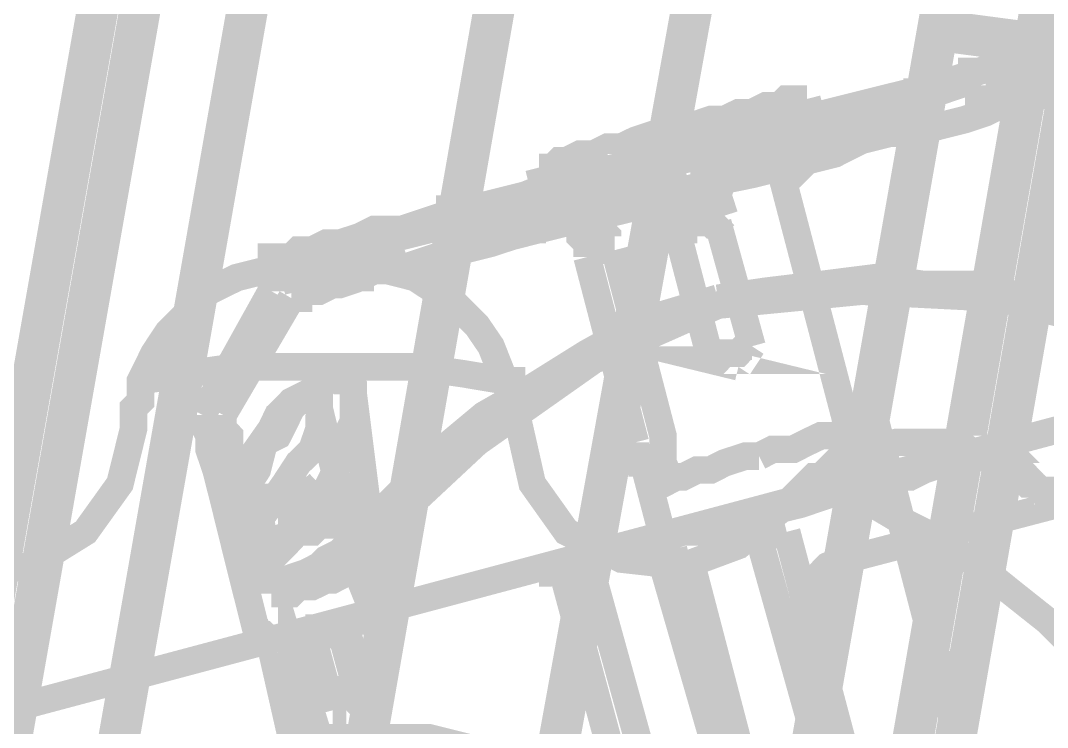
# Model space of a CAD drawing. Extents: x 0.1 to 11.6, y 0.3 to 16.2.
# Drawn here: x 9.9776 to 10.2266, y 7.0692 to 7.2407 of the extents above; entities that cross this region are included whole.
import ezdxf

# ---------------------------------------------------------------- set-up
doc = ezdxf.new("R2010")
doc.units = 0
doc.header["$MEASUREMENT"] = 0

msp = doc.modelspace()

# ---------------------------------------------------------------- linework, layer by layer
at = {"color": 0}
for points, const_width in [([(10.2517, 7.33664), (10.1683, 7.35335), (10.105, 7.36333), (10.02, 7.37831), (10.0183, 7.36833), (9.87169, 6.53668)], 0.01), ([(9.88167, 6.535), (10.0283, 7.36664), (10.1083, 7.35335), (10.1117, 7.35335), (10.115, 7.35167), (10.1183, 7.35167), (10.12, 7.35167), (10.125, 7.34999), (10.1283, 7.34999), (10.13, 7.34831), (10.135, 7.34831), (10.1383, 7.34668), (10.1417, 7.34668), (10.145, 7.34668), (10.1483, 7.345), (10.1517, 7.345), (10.155, 7.345), (10.1583, 7.345), (10.16, 7.345), (10.24, 7.33003), (10.095, 6.49832)], 0.01), ([(10.105, 6.49669), (10.25, 7.32835)], 0.01), ([(10.1067, 7.32497), (10.0566, 7.03836)], 0.01), ([(10.1017, 7.03), (10.1533, 7.315)], 0.01), ([(9.98503, 6.97331), (10.0367, 7.26665), (10.01, 7.27165)], 0.01), ([(10.1483, 6.94499), (10.2, 7.23833), (10.225, 7.23503)], 0.01), ([(10.235, 7.23503), (10.2333, 7.23503), (10.2317, 7.23503), (10.23, 7.23335), (10.2267, 7.23335), (10.2233, 7.23167), (10.22, 7.23167), (10.215, 7.22999), (10.21, 7.22835), (10.205, 7.22667), (10.2, 7.22499), (10.1934, 7.22331), (10.1867, 7.22168), (10.18, 7.22), (10.1733, 7.21832), (10.1667, 7.21669), (10.16, 7.215), (10.1517, 7.21332), (10.145, 7.21164), (10.1367, 7.20833)], 0.00667), ([(10.2333, 7.22499), (10.2317, 7.23167), (10.23, 7.23167), (10.2283, 7.22999), (10.225, 7.22999), (10.2234, 7.22999), (10.2183, 7.22835), (10.215, 7.22667), (10.21, 7.22667), (10.205, 7.22499), (10.2, 7.22331), (10.1934, 7.22168), (10.1867, 7.22), (10.185, 7.22), (10.185, 7.21832), (10.1833, 7.21832), (10.1817, 7.21832), (10.0933, 7.19499), (10.0917, 7.19499), (10.0917, 7.19336), (10.09, 7.19336), (10.0883, 7.19336), (10.0883, 7.19), (10.09, 7.18668)], 0.00667), ([(10.215, 7.22835), (10.215, 7.22999), (10.2133, 7.22999)], 0.00667), ([(10.2083, 7.22667), (10.2083, 7.22835), (10.21, 7.22835)], 0.00667), ([(10.215, 7.22667), (10.215, 7.22835)], 0.00667), ([(10.235, 7.22499), (10.2333, 7.22499), (10.2317, 7.22499), (10.23, 7.22331), (10.2267, 7.22331), (10.2233, 7.22168), (10.22, 7.22168), (10.215, 7.22), (10.2116, 7.21832), (10.2067, 7.21669), (10.2, 7.215), (10.195, 7.215), (10.1883, 7.21332), (10.1816, 7.21164), (10.175, 7.20833), (10.1683, 7.20665), (10.1617, 7.20503), (10.155, 7.20335), (10.1467, 7.20167), (10.14, 7.19997)], 0.00667), ([(10.21, 7.22499), (10.2083, 7.22667)], 0.00667), ([(10.21, 7.22499), (10.21, 7.22)], 0.00667), ([(10.2167, 7.22168), (10.215, 7.22667)], 0.00667), ([(10.1934, 7.22331), (10.1917, 7.22331)], 0.00667), ([(10.1934, 7.22168), (10.1934, 7.22331)], 0.00667), ([(10.1667, 7.22168), (10.165, 7.22168), (10.1634, 7.22168), (10.1617, 7.22), (10.1583, 7.22), (10.155, 7.21832), (10.1517, 7.21832), (10.1483, 7.21669), (10.145, 7.21669), (10.14, 7.215), (10.1367, 7.21332)], 0.00667), ([(10.1683, 7.22168), (10.1667, 7.22168)], 0.00667), ([(10.17, 7.215), (10.1683, 7.22168)], 0.00667), ([(10.1867, 7.22168), (10.1883, 7.22168)], 0.00667), ([(10.1867, 7.22), (10.1867, 7.22168)], 0.00667), ([(10.1883, 7.21332), (10.1867, 7.22)], 0.00667), ([(10.1867, 7.22), (10.1883, 7.21669), (10.1883, 7.21332)], 0.00667), ([(10.195, 7.215), (10.1934, 7.21832), (10.1934, 7.22168)], 0.00667), ([(10.21, 7.22), (10.2116, 7.21832)], 0.00667), ([(10.21, 7.22), (10.2116, 7.22)], 0.00667), ([(10.2167, 7.22), (10.2167, 7.22168)], 0.00667), ([(10.1783, 7.21832), (10.18, 7.21164)], 0.00667), ([(10.185, 7.21164), (10.1816, 7.21832)], 0.00667), ([(10.1483, 7.215), (10.1483, 7.21332), (10.1467, 7.21332), (10.1433, 7.21332), (10.1417, 7.21164), (10.14, 7.21164), (10.1367, 7.21001)], 0.00667), ([(10.1483, 7.215), (10.1483, 7.21669), (10.15, 7.21669)], 0.00667), ([(10.165, 7.215), (10.165, 7.21669)], 0.00667), ([(10.1683, 7.20833), (10.165, 7.215)], 0.00667), ([(10.1683, 7.215), (10.1683, 7.21164), (10.17, 7.20833)], 0.00667), ([(10.1733, 7.20833), (10.1717, 7.21164), (10.17, 7.215)], 0.00667), ([(10.1717, 7.215), (10.1717, 7.21164), (10.1733, 7.21001)], 0.00667), ([(10.175, 7.21001), (10.1733, 7.21669)], 0.00667), ([(10.1767, 7.21001), (10.1767, 7.21332), (10.1767, 7.21669)], 0.00667), ([(10.195, 7.215), (10.1967, 7.215)], 0.00667), ([(10.1367, 7.21332), (10.1317, 7.21332), (10.1267, 7.21164), (10.1233, 7.21001), (10.12, 7.21001), (10.1166, 7.20833), (10.1133, 7.20833), (10.11, 7.20665), (10.1083, 7.20665), (10.1067, 7.20503), (10.105, 7.20503)], 0.00667), ([(10.15, 7.21332), (10.1483, 7.21332)], 0.00667), ([(10.16, 7.21332), (10.1617, 7.20833), (10.1617, 7.20665)], 0.00667), ([(10.165, 7.20665), (10.1634, 7.21001), (10.1634, 7.21332)], 0.00667), ([(10.1667, 7.20833), (10.165, 7.21164), (10.165, 7.21332)], 0.00667), ([(10.1883, 7.21332), (10.19, 7.21332)], 0.00667), ([(10.1883, 7.21332), (10.19, 7.21332)], 0.00667), ([(10.1217, 7.21001), (10.1233, 7.21001), (10.1233, 7.20833)], 0.00667), ([(10.1367, 7.21001), (10.1334, 7.21001), (10.1317, 7.20833), (10.13, 7.20833), (10.1267, 7.20833), (10.125, 7.20665)], 0.00667), ([(10.1533, 7.20335), (10.1533, 7.20665), (10.1517, 7.21001)], 0.00667), ([(10.1567, 7.21164), (10.1583, 7.20833), (10.1583, 7.20503)], 0.00667), ([(10.17, 7.20833), (10.1683, 7.20665), (10.1683, 7.20833)], 0.00667), ([(10.1733, 7.21001), (10.1733, 7.20833)], 0.00667), ([(10.1733, 7.21001), (10.175, 7.21001)], 0.00667), ([(10.1783, 7.21001), (10.1767, 7.21001)], 0.00667), ([(10.1767, 7.21001), (10.1783, 7.21001)], 0.00667), ([(10.18, 7.21164), (10.18, 7.21001)], 0.00667), ([(10.1367, 7.20833), (10.13, 7.20665), (10.1217, 7.20503), (10.115, 7.20335), (10.1083, 7.20167), (10.1, 7.19835), (10.0933, 7.19667), (10.0866, 7.19499), (10.08, 7.19336), (10.075, 7.19168), (10.07, 7.19), (10.0633, 7.19), (10.06, 7.18832), (10.055, 7.18668), (10.0517, 7.18668), (10.0483, 7.185), (10.045, 7.185), (10.0433, 7.18332), (10.0417, 7.18332), (10.04, 7.18332)], 0.00667), ([(10.1233, 7.20833), (10.125, 7.20665)], 0.00667), ([(10.1667, 7.20665), (10.1667, 7.20833)], 0.00667), ([(10.1667, 7.20833), (10.1683, 7.20833)], 0.00667), ([(10.17, 7.20833), (10.1717, 7.20833)], 0.00667), ([(10.1033, 7.20503), (10.105, 7.19835)], 0.00667), ([(10.105, 7.20503), (10.1033, 7.20503)], 0.00667), ([(10.125, 7.20665), (10.1233, 7.20503)], 0.00667), ([(10.14, 7.20167), (10.1433, 7.20167), (10.145, 7.20335), (10.1483, 7.20335), (10.1517, 7.20503), (10.155, 7.20503), (10.1567, 7.20503), (10.1583, 7.20665), (10.16, 7.20665)], 0.00667), ([(10.1617, 7.20503), (10.16, 7.20665)], 0.00667), ([(10.1617, 7.20665), (10.1617, 7.20503)], 0.00667), ([(10.1617, 7.20665), (10.1634, 7.20665)], 0.00667), ([(10.1783, 7.14165), (10.1617, 7.20503)], 0.00667), ([(10.165, 7.20665), (10.1667, 7.20665)], 0.00667), ([(10.1233, 7.20335), (10.125, 7.19835), (10.125, 7.19499)], 0.00667), ([(10.1467, 7.19835), (10.1483, 7.20335)], 0.00667), ([(10.14, 7.19997), (10.1317, 7.19835), (10.125, 7.19499), (10.1183, 7.19336), (10.11, 7.19168), (10.1033, 7.19), (10.0967, 7.18832), (10.0917, 7.18668), (10.085, 7.185), (10.0783, 7.18332), (10.0733, 7.18164), (10.0684, 7.18001), (10.0633, 7.18001), (10.06, 7.17833), (10.055, 7.17665), (10.0533, 7.17665), (10.05, 7.17503), (10.0483, 7.17503), (10.0467, 7.17503), (10.045, 7.17503), (10.045, 7.17333), (10.0433, 7.17333)], 0.00667), ([(10.11, 7.20167), (10.11, 7.19997)], 0.00667), ([(10.11, 7.19997), (10.1117, 7.19667), (10.1117, 7.19336)], 0.00667), ([(10.11, 7.19997), (10.11, 7.19336)], 0.00667), ([(10.1117, 7.19997), (10.1133, 7.19667), (10.1133, 7.19336)], 0.00667), ([(10.1166, 7.19499), (10.1166, 7.19835), (10.115, 7.19997)], 0.00667), ([(10.1183, 7.19336), (10.1183, 7.19499), (10.12, 7.19667), (10.1217, 7.19667), (10.125, 7.19667), (10.1267, 7.19835), (10.13, 7.19835), (10.1334, 7.19997), (10.1367, 7.19997), (10.14, 7.20167)], 0.00667), ([(10.12, 7.19499), (10.12, 7.19835), (10.1183, 7.20167)], 0.00667), ([(10.1067, 7.19168), (10.105, 7.19499), (10.105, 7.19835)], 0.00667), ([(10.105, 7.19835), (10.105, 7.19336), (10.1067, 7.19)], 0.00667), ([(10.11, 7.19168), (10.1083, 7.19499), (10.1083, 7.19835)], 0.00667), ([(10.13, 7.19835), (10.1334, 7.19499)], 0.00667), ([(10.14, 7.19667), (10.1433, 7.19667), (10.145, 7.19667), (10.1467, 7.19835)], 0.00667), ([(10.1483, 7.19336), (10.1467, 7.19835)], 0.00667), ([(10.0833, 7.19499), (10.0817, 7.19499), (10.0817, 7.19336)], 0.00667), ([(10.0866, 7.19499), (10.0883, 7.19499)], 0.00667), ([(10.0883, 7.19499), (10.0883, 7.19336)], 0.00667), ([(10.095, 7.18832), (10.0933, 7.19499)], 0.00667), ([(10.0983, 7.19), (10.0967, 7.19499)], 0.00667), ([(10.1, 7.19667), (10.1, 7.19336), (10.1017, 7.19)], 0.00667), ([(10.1017, 7.19667), (10.1033, 7.19)], 0.00667), ([(10.1166, 7.19336), (10.1166, 7.19499)], 0.00667), ([(10.1166, 7.19499), (10.1183, 7.19499)], 0.00667), ([(10.135, 7.19), (10.1334, 7.19499), (10.135, 7.19499), (10.1367, 7.19499), (10.1383, 7.19499), (10.14, 7.19667)], 0.00667), ([(10.09, 7.18668), (10.0883, 7.19336), (10.0817, 7.19168), (10.0767, 7.19), (10.07, 7.18832), (10.065, 7.18668), (10.06, 7.18668), (10.0566, 7.185), (10.0533, 7.18332), (10.05, 7.18332), (10.0467, 7.18164), (10.045, 7.18164), (10.0433, 7.18164)], 0.00667), ([(10.0817, 7.19336), (10.0817, 7.19168)], 0.00667), ([(10.11, 7.19336), (10.11, 7.19168)], 0.00667), ([(10.1117, 7.19336), (10.1117, 7.19168)], 0.00667), ([(10.1117, 7.19336), (10.1133, 7.19336)], 0.00667), ([(10.1133, 7.19336), (10.115, 7.19336)], 0.00667), ([(10.1183, 7.19336), (10.1183, 7.19)], 0.00667), ([(10.1417, 7.19168), (10.1433, 7.19168), (10.145, 7.19336), (10.1467, 7.19336), (10.1483, 7.19336)], 0.00667), ([(10.1467, 7.19168), (10.1483, 7.19336)], 0.00667), ([(10.065, 7.19), (10.065, 7.18832)], 0.00667), ([(10.0817, 7.19168), (10.0833, 7.18832), (10.0833, 7.185)], 0.00667), ([(10.0983, 7.18832), (10.0983, 7.19)], 0.00667), ([(10.1017, 7.19), (10.1033, 7.19)], 0.00667), ([(10.1017, 7.19), (10.1033, 7.19)], 0.00667), ([(10.1033, 7.19), (10.105, 7.19)], 0.00667), ([(10.1067, 7.19), (10.1067, 7.19168)], 0.00667), ([(10.1067, 7.19168), (10.1083, 7.19168)], 0.00667), ([(10.11, 7.19168), (10.1117, 7.19168)], 0.00667), ([(10.115, 7.18332), (10.115, 7.185), (10.115, 7.18668), (10.1133, 7.18832), (10.1133, 7.19)], 0.00667), ([(10.1183, 7.19), (10.1133, 7.19)], 0.00667), ([(10.1183, 7.19), (10.12, 7.18832), (10.12, 7.18668), (10.12, 7.185), (10.1217, 7.185)], 0.00667), ([(10.135, 7.19), (10.1367, 7.19), (10.1383, 7.19168), (10.14, 7.19168), (10.1417, 7.19168)], 0.00667), ([(10.135, 7.19), (10.1367, 7.19)], 0.00667), ([(10.145, 7.15831), (10.1367, 7.19), (10.1383, 7.19), (10.14, 7.19), (10.1417, 7.19)], 0.00667), ([(10.1417, 7.19), (10.1433, 7.19168), (10.145, 7.19168), (10.1467, 7.19168)], 0.00667), ([(10.155, 7.16168), (10.1467, 7.19168)], 0.00667), ([(10.06, 7.18832), (10.06, 7.18668)], 0.00667), ([(10.06, 7.18832), (10.0617, 7.18832)], 0.00667), ([(10.065, 7.18832), (10.0667, 7.18668)], 0.00667), ([(10.06, 7.18668), (10.0617, 7.18001)], 0.00667), ([(10.0684, 7.18164), (10.0667, 7.18668)], 0.00667), ([(10.0833, 7.185), (10.085, 7.185)], 0.00667), ([(10.09, 7.18668), (10.0917, 7.18668)], 0.00667), ([(10.1334, 7.13499), (10.1334, 7.13336), (10.1334, 7.13499), (10.1334, 7.13667), (10.1334, 7.13835), (10.1334, 7.13997), (10.1217, 7.185)], 0.00667), ([(10.04, 7.18332), (10.0384, 7.18332), (10.0384, 7.18164), (10.0384, 7.18001)], 0.00667), ([(10.0417, 7.18332), (10.0433, 7.18332)], 0.00667), ([(10.0433, 7.18332), (10.0433, 7.18164)], 0.00667), ([(10.1267, 7.13835), (10.115, 7.18332)], 0.00667), ([(10.23, 7.12332), (10.2283, 7.12332), (10.2267, 7.125), (10.225, 7.12668), (10.2233, 7.12831), (10.2217, 7.12999), (10.22, 7.12999), (10.2183, 7.13167), (10.2167, 7.13336), (10.21, 7.13499), (10.205, 7.13835), (10.1967, 7.13835), (10.19, 7.13835), (10.1833, 7.13667), (10.1767, 7.13499), (10.1717, 7.12999), (10.17, 7.12999), (10.1683, 7.12831), (10.1667, 7.12668), (10.165, 7.125), (10.1634, 7.12332), (10.1517, 7.11333), (10.1383, 7.10835), (10.1233, 7.11003), (10.11, 7.11664), (10.1017, 7.12831), (10.0983, 7.14333), (10.0983, 7.14501), (10.0983, 7.14665), (10.0967, 7.14665), (10.0967, 7.14833), (10.0967, 7.15001), (10.0967, 7.15169), (10.0967, 7.15332), (10.095, 7.15332), (10.0917, 7.16168), (10.0883, 7.16667), (10.0833, 7.17165), (10.0783, 7.17503), (10.0733, 7.17833), (10.0667, 7.18001), (10.06, 7.18164), (10.0583, 7.18164), (10.055, 7.18164), (10.0533, 7.18164), (10.0517, 7.18164), (10.0483, 7.18164), (10.0467, 7.18164), (10.045, 7.18164), (10.0417, 7.18164), (10.0367, 7.18001), (10.03, 7.17833), (10.0233, 7.17503), (10.0183, 7.16997), (10.0133, 7.16499), (10.01, 7.16), (10.0067, 7.15332), (10.0067, 7.15169), (10.0067, 7.15001), (10.0067, 7.14833), (10.005, 7.14665), (10.005, 7.14501), (10.005, 7.14333), (10.005, 7.14165), (10.0017, 7.12831), (9.99333, 7.11664), (9.97999, 7.10835), (9.96669, 7.10667)], 0.00667), ([(10.0384, 7.18001), (10.0384, 7.17833)], 0.00667), ([(10.0417, 7.18164), (10.0433, 7.18164), (10.045, 7.18164)], 0.00667), ([(10.045, 7.17503), (10.0433, 7.18164)], 0.00667), ([(10.0433, 7.18164), (10.045, 7.18164)], 0.00667), ([(10.06, 7.18164), (10.0583, 7.18164), (10.0566, 7.18164), (10.055, 7.18164), (10.0533, 7.18164), (10.0517, 7.18164), (10.05, 7.18164), (10.0483, 7.18164), (10.0467, 7.18164), (10.045, 7.18164)], 0.00667), ([(10.0617, 7.18001), (10.0617, 7.17833), (10.0633, 7.17833)], 0.00667), ([(10.0684, 7.18001), (10.0684, 7.18164)], 0.00667), ([(10.0684, 7.18164), (10.07, 7.18164)], 0.00667), ([(10.0384, 7.17833), (10.0384, 7.17665), (10.0384, 7.17503)], 0.00667), ([(10.1467, 7.17333), (10.1583, 7.17503), (10.1717, 7.17665), (10.185, 7.17833), (10.1967, 7.17665), (10.21, 7.17665), (10.2217, 7.17333), (10.235, 7.17165), (10.2467, 7.16835)], 0.00667), ([(10.0384, 7.17503), (10.0217, 7.14501)], 0.00667), ([(10.2483, 7.16499), (10.215, 7.17333), (10.1816, 7.17503), (10.1467, 7.17165), (10.1166, 7.15831), (10.0883, 7.13835), (10.0633, 7.11501), (10.0583, 7.11165), (10.055, 7.10835), (10.0517, 7.10667), (10.05, 7.10667), (10.045, 7.10499), (10.0417, 7.10499), (10.04, 7.10499), (10.0367, 7.10667), (10.0367, 7.11003), (10.0417, 7.09332), (10.0367, 7.09169)], 0.00667), ([(10.0433, 7.17333), (10.0267, 7.14501)], 0.00667), ([(10.0433, 7.17333), (10.045, 7.17333)], 0.00667), ([(10.0617, 7.11833), (10.0717, 7.12831), (10.08, 7.13667), (10.09, 7.14501), (10.1017, 7.15169), (10.115, 7.16), (10.13, 7.16835), (10.1467, 7.17333)], 0.00667), ([(10.1517, 7.15668), (10.145, 7.15831), (10.1467, 7.15831), (10.1483, 7.16), (10.15, 7.16)], 0.00667), ([(10.15, 7.16), (10.1517, 7.16), (10.1533, 7.16168), (10.155, 7.16168)], 0.00667), ([(10.1517, 7.15668), (10.155, 7.16168)], 0.00667), ([(10.28, 7.15668), (10.28, 7.155), (9.81168, 7.03)], 0.00667), ([(10.095, 7.15332), (10.085, 7.155), (10.0733, 7.15668), (10.0633, 7.15668), (10.0517, 7.15668), (10.04, 7.15668), (10.03, 7.15668), (10.0183, 7.155), (10.0067, 7.15332)], 0.00667), ([(10.0367, 7.11003), (10.0384, 7.11165), (10.04, 7.11165), (10.0417, 7.11333), (10.0433, 7.11501), (10.045, 7.11833), (10.0483, 7.12001), (10.05, 7.12332), (10.0533, 7.12999), (10.055, 7.13499), (10.0566, 7.13997), (10.0583, 7.14333), (10.0583, 7.14501), (10.0583, 7.14833), (10.0583, 7.15001), (10.0583, 7.15169), (10.0566, 7.15332), (10.055, 7.15332), (10.0533, 7.155), (10.0517, 7.15332), (10.05, 7.15332), (10.0483, 7.15001), (10.045, 7.14833), (10.0433, 7.14665), (10.0417, 7.14333), (10.04, 7.13997), (10.0367, 7.13835), (10.035, 7.13167), (10.0317, 7.12668)], 0.00667), ([(10.0384, 7.14165), (10.04, 7.14501), (10.0417, 7.14665), (10.0433, 7.14833), (10.0467, 7.15001), (10.0483, 7.14833), (10.05, 7.14833), (10.05, 7.14665), (10.05, 7.14501), (10.05, 7.14165), (10.0483, 7.13667), (10.0467, 7.13499), (10.045, 7.13336), (10.0417, 7.12831)], 0.00667), ([(10.0583, 7.15001), (10.0633, 7.11003), (10.0617, 7.10835), (10.06, 7.10835), (10.0566, 7.10835), (10.055, 7.10667), (10.0517, 7.10667), (10.0483, 7.10499), (10.0467, 7.10499)], 0.00667), ([(10.0583, 7.15001), (10.06, 7.15001)], 0.00667), ([(10.0217, 7.14501), (10.0217, 7.14333), (10.0233, 7.13997), (10.0233, 7.13667), (10.025, 7.13167), (10.0267, 7.125)], 0.00667), ([(10.0267, 7.14501), (10.0267, 7.14333), (10.0267, 7.14165), (10.0283, 7.13997), (10.0283, 7.13667), (10.03, 7.13167), (10.0317, 7.12668)], 0.00667), ([(10.05, 7.14665), (10.0566, 7.12001), (10.055, 7.12001), (10.055, 7.11833), (10.0533, 7.11833), (10.05, 7.11833), (10.0483, 7.11664), (10.045, 7.11664)], 0.00667), ([(10.05, 7.14665), (10.0517, 7.14665)], 0.00667), ([(10.05, 7.14665), (10.0517, 7.14665)], 0.00667), ([(10.1567, 7.13499), (10.16, 7.13667), (10.165, 7.13667), (10.1683, 7.13835), (10.1717, 7.13997), (10.175, 7.13997), (10.1783, 7.14165), (10.18, 7.14165), (10.1816, 7.14165), (10.1833, 7.14165), (10.1833, 7.14333), (10.185, 7.14333)], 0.00667), ([(10.1883, 7.12999), (10.2383, 6.93832), (10.185, 7.14333)], 0.00667), ([(10.0267, 7.125), (10.0384, 7.14165)], 0.00667), ([(10.1334, 7.13336), (10.1283, 7.13336), (10.1283, 7.13499), (10.1267, 7.13667), (10.1267, 7.13835)], 0.00667), ([(10.215, 7.13835), (10.2167, 7.13667), (10.215, 7.13667), (10.2133, 7.13667), (10.2116, 7.13499), (10.2083, 7.13499), (10.205, 7.13336), (10.2017, 7.13336), (10.1967, 7.13167), (10.1934, 7.12999), (10.1883, 7.12999), (10.1833, 7.12831), (10.1767, 7.12668), (10.1717, 7.125), (10.1667, 7.12332), (10.16, 7.12169)], 0.00667), ([(10.2167, 7.13667), (10.2167, 7.13835)], 0.00667), ([(10.1833, 6.92503), (10.13, 7.12831), (10.1317, 7.12831), (10.1334, 7.12831), (10.1367, 7.12999), (10.1383, 7.12999), (10.1417, 7.13167), (10.145, 7.13167), (10.1483, 7.13336), (10.1533, 7.13499), (10.1567, 7.13499)], 0.00667), ([(10.1334, 7.13336), (10.135, 7.12999)], 0.00667), ([(10.2167, 7.13336), (10.2167, 7.13167), (10.2183, 7.13167)], 0.00667), ([(10.2433, 7.08003), (10.235, 7.08664), (10.2267, 7.095), (10.2183, 7.10167), (10.21, 7.10835), (10.2, 7.11501), (10.19, 7.12001), (10.1816, 7.125), (10.1717, 7.12999)], 0.00667), ([(10.23, 7.12332), (10.2283, 7.12332), (10.2267, 7.125), (10.2267, 7.12668), (10.225, 7.12668), (10.2233, 7.12831), (10.2217, 7.12831), (10.22, 7.12999), (10.2183, 7.13167)], 0.00667), ([(10.0417, 7.12831), (10.03, 7.11165)], 0.00667), ([(10.05, 7.12831), (10.0483, 7.12668), (10.0467, 7.12668), (10.045, 7.12668), (10.0433, 7.125)], 0.00667), ([(10.05, 7.12668), (10.05, 7.12831)], 0.00667), ([(10.17, 7.095), (10.1683, 7.09668), (10.17, 7.09999), (10.17, 7.10167), (10.17, 7.10335), (10.1717, 7.10667), (10.1733, 7.10835), (10.1767, 7.11003), (10.1783, 7.11003), (10.2483, 7.12831)], 0.00667), ([(10.0267, 7.125), (10.03, 7.11165)], 0.00667), ([(10.0317, 7.12668), (10.0367, 7.11003)], 0.00667), ([(10.0433, 7.125), (10.04, 7.125), (10.0384, 7.125), (10.0367, 7.125), (10.0367, 7.12332), (10.035, 7.12332)], 0.00667), ([(10.04, 7.12001), (10.0384, 7.125)], 0.00667), ([(10.04, 7.125), (10.0417, 7.12001), (10.04, 7.12001)], 0.00667), ([(10.0417, 7.12001), (10.0467, 7.12169), (10.045, 7.12668)], 0.00667), ([(10.0467, 7.12668), (10.0483, 7.12169), (10.0467, 7.12169)], 0.00667), ([(10.0533, 7.11833), (10.05, 7.12668)], 0.00667), ([(10.035, 7.12332), (10.0367, 7.11501)], 0.00667), ([(10.035, 7.12332), (10.0367, 7.12332)], 0.00667), ([(10.16, 7.12169), (10.155, 7.12001), (10.1483, 7.11833), (10.1433, 7.11664), (10.1383, 7.11664), (10.1334, 7.11501), (10.1283, 7.11333), (10.1233, 7.11165), (10.12, 7.11165), (10.115, 7.11003), (10.1133, 7.11003), (10.11, 7.10835), (10.1067, 7.10835), (10.105, 7.10667), (10.1033, 7.10667)], 0.00667), ([(10.03, 7.11165), (10.0317, 7.10835), (10.035, 7.10667), (10.035, 7.10499), (10.0384, 7.10499), (10.0417, 7.10499), (10.0467, 7.10667), (10.05, 7.10835), (10.0517, 7.11003), (10.055, 7.11165), (10.0566, 7.11333), (10.0617, 7.11833)], 0.00667), ([(10.045, 7.11664), (10.03, 7.11165)], 0.00667), ([(10.1334, 7.11501), (10.1833, 6.92503)], 0.00667), ([(10.1833, 7.02001), (10.1567, 7.11501), (10.1634, 7.11664)], 0.00667), ([(10.1833, 7.02001), (10.1833, 7.01833), (10.185, 7.01665), (10.1867, 7.01665), (10.1883, 7.01497), (10.1883, 7.01335), (10.19, 7.01167), (10.1917, 7.01167), (10.1917, 7.00999), (10.1634, 7.11664)], 0.00667), ([(10.03, 7.11165), (10.0317, 7.11165)], 0.00667), ([(10.035, 7.09169), (10.03, 7.11165)], 0.00667), ([(10.0633, 7.11003), (10.0633, 7.10835), (10.0617, 7.10835), (10.0617, 7.10667), (10.06, 7.10667), (10.0583, 7.10667), (10.0566, 7.10667), (10.0533, 7.10499), (10.0517, 7.10499), (10.0483, 7.10335), (10.045, 7.10335), (10.0433, 7.10167), (10.04, 7.10167), (10.0384, 7.10167)], 0.00667), ([(10.14, 7.11003), (10.1334, 7.10835), (10.1517, 7.04497)], 0.00667), ([(10.14, 7.11003), (10.1583, 7.03999), (10.1567, 7.03999), (10.1567, 7.04167), (10.155, 7.04167), (10.1533, 7.04335), (10.1517, 7.04335), (10.1517, 7.04497)], 0.00667), ([(10.105, 7.10835), (10.1033, 7.10667)], 0.00667), ([(10.1033, 7.10835), (10.1033, 7.10667)], 0.00667), ([(10.045, 7.10499), (10.0433, 7.10335), (10.04, 7.10335), (10.0384, 7.10335)], 0.00667), ([(10.06, 7.10499), (10.06, 7.10667), (10.0617, 7.10667)], 0.00667), ([(10.0633, 7.09668), (10.06, 7.10499)], 0.00667), ([(10.1217, 7.06), (10.11, 7.10335), (10.1166, 7.10499)], 0.00667), ([(10.1217, 7.06), (10.1233, 7.05832), (10.125, 7.05832), (10.1267, 7.05664), (10.1283, 7.05664), (10.13, 7.05664), (10.1166, 7.10499)], 0.00667), ([(10.0633, 7.09668), (10.0617, 7.095), (10.06, 7.095), (10.0583, 7.095), (10.0566, 7.09332), (10.0533, 7.09332), (10.0517, 7.09332)], 0.00667), ([(10.055, 7.095), (10.055, 7.09332), (10.0533, 7.09332), (10.0517, 7.09332)], 0.00667), ([(10.0384, 7.09332), (10.04, 7.09)], 0.00667), ([(10.0517, 7.09332), (10.0483, 7.09169), (10.0467, 7.09169), (10.045, 7.09169), (10.0433, 7.09), (10.0417, 7.09), (10.04, 7.09)], 0.00667), ([(10.0433, 7.08832), (10.0433, 7.09), (10.0417, 7.09169), (10.0417, 7.09332)], 0.00667), ([(10.0467, 7.09332), (10.0483, 7.09169)], 0.00667), ([(10.0517, 7.09332), (10.05, 7.09332), (10.05, 7.09169), (10.0483, 7.09169)], 0.00667), ([(10.0566, 7.09332), (10.06, 7.08003), (10.0583, 7.07835), (10.0566, 7.07835), (10.055, 7.07835)], 0.00667), ([(10.055, 7.09332), (10.06, 7.07497), (10.0583, 7.07497), (10.0566, 7.07335)], 0.00667), ([(10.0384, 7.08832), (10.0384, 7.09), (10.0367, 7.09169), (10.035, 7.09169), (10.0367, 7.09169), (10.0384, 7.09), (10.0384, 7.08832), (10.0433, 7.06668), (10.0467, 7.06668), (10.0483, 7.06668), (10.0517, 7.06668), (10.0566, 7.06668), (10.0617, 7.06668), (10.0667, 7.06668), (10.0717, 7.06668), (10.0767, 7.06668), (10.1033, 7.06), (10.1283, 7.05165), (10.1517, 7.03836), (10.1733, 7.02165), (10.1733, 7.02001), (10.175, 7.02001), (10.1767, 7.02001), (10.1783, 7.02001)], 0.00667), ([(10.04, 7.09), (10.0417, 7.09)], 0.00667), ([(10.0467, 7.09169), (10.05, 7.07667)], 0.00667), ([(10.0483, 7.09169), (10.0533, 7.07335)], 0.00667), ([(10.05, 7.06668), (10.0433, 7.08832)], 0.00667), ([(10.06, 7.08003), (10.06, 7.07835), (10.0583, 7.07835), (10.0566, 7.07835), (10.055, 7.07667)], 0.00667), ([(10.055, 7.07835), (10.0533, 7.07835), (10.0517, 7.07667), (10.05, 7.07667)], 0.00667), ([(10.05, 7.07667), (10.0517, 7.07667)], 0.00667), ([(10.055, 7.07667), (10.0533, 7.07667), (10.0517, 7.07667)], 0.00667), ([(10.0566, 7.07335), (10.055, 7.07335), (10.0533, 7.07335)], 0.00667)]:
    msp.add_lwpolyline(points, dxfattribs=dict(at, const_width=const_width))
at = {"color": 0, "const_width": 0.00667}
msp.add_lwpolyline([(10.175, 7.21001), (10.1767, 7.21001), (10.175, 7.21001)], close=True, dxfattribs=at)

doc.saveas('drawing.dxf')
